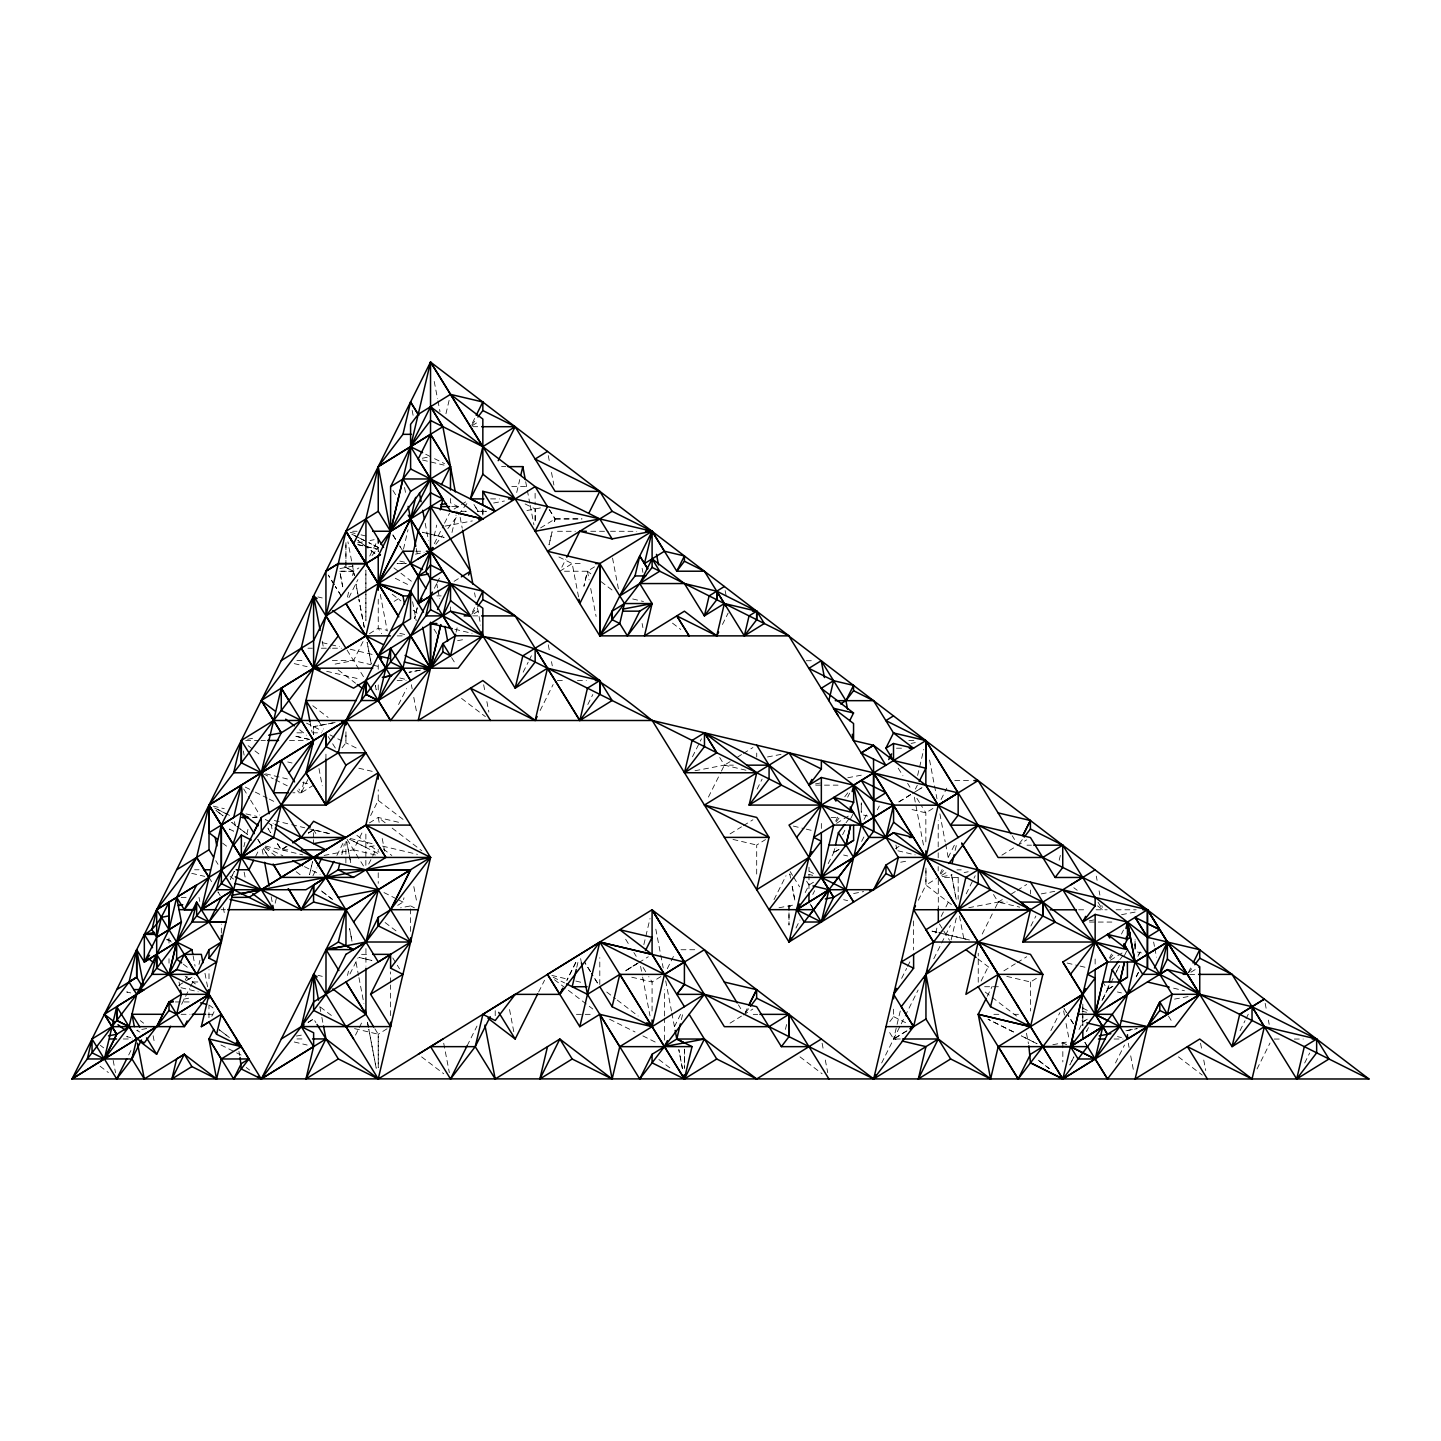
<?xml version="1.0" encoding="UTF-8"?>
<svg xmlns="http://www.w3.org/2000/svg" width="1441" height="1441" viewBox="0 0 1441 1441"><rect width="100%" height="100%" fill="white"/><g stroke="black" fill="none" stroke-linecap="round" stroke-linejoin="round"><path stroke-width="0.75" stroke-dasharray="5 3.75" d="M169.011 963.164L169.011 958.697M169.011 943.08L169.011 936.38M208.999 978.691L208.999 969.757M208.963 1017.688L208.963 1004.935M221.338 933.084L221.338 924.149M313.526 843.669L313.526 839.725M313.526 837.743L313.58 829.872L307.87 833.384L313.58 829.8L308.302 833.078L313.526 829.854L330.764 833.943L307.041 828.269M325.936 759.173L325.954 752.598M345.876 862.961L345.912 841.688M345.93 567.43L345.93 541.924L345.912 567.43L353.549 571.248L354.378 575.553L347.929 541.816M365.852 865.32L365.87 831.799M365.888 589.891L365.888 620.549L365.906 594.268M365.888 587.694L365.888 570.186L365.906 592.089M387.053 1028.784L378.226 1034.224L378.262 1067.727L378.226 1034.224L374.894 1028.784M370.625 815.588L378.226 800.403L378.226 789.776M378.226 689.915L378.226 683.538M378.226 669.254L378.226 664.787M378.244 599.204L378.244 628.24L381.613 633.698M378.262 547.4L378.244 551.669L378.226 547.436L368.752 542.645L378.281 547.454L370.823 557.127M390.565 1015.635L390.565 984.996M390.565 982.798L390.583 971.864M410.595 931.408L410.613 905.903L400.616 907.794M450.529 611.182L450.529 606.931M450.475 498.532L450.475 502.783L458.094 506.602L456.581 513.068M482.861 514.977L482.861 509.069M599.798 984.491L599.798 957.689M652.071 1011.024L652.089 982.005L648.72 976.566M664.409 1040.096L664.427 1018.193M664.427 1015.995L664.445 989.715M756.687 874.057L756.705 845.038L765.513 839.581M756.723 757.029L756.741 753.085M788.984 905.849L788.984 924.978L788.984 905.849L792.802 907.758M808.959 888.647L809.013 867.248M821.334 828.467L821.352 822.109M861.304 802.781L861.286 812.364L861.232 803.844M925.842 841.868L925.842 812.85L923.609 809.212M938.181 870.922L938.199 866.545M938.199 857.791L938.199 849.037M938.199 846.84L938.217 820.559M958.175 877.947L958.193 899.13M978.241 982.258L978.259 953.24M1030.495 893.978L1030.495 890.034M1082.821 1004.179L1082.803 1025.596L1082.803 1005.494M1135.112 948.61L1135.112 939.676M549.219 509.412L555.091 518.922L554.101 523.245L555.127 518.94L549.687 510.114M199.002 964.371L199.939 960.372M243.889 846.678L244.916 842.337M246.933 833.745L247.96 829.404M275.159 903.219L276.708 896.77M347.443 597.096L348.956 590.63M352.541 575.553L353.549 571.248L358.845 567.97M303.817 781.887L301.241 792.784L292.757 792.784M403.498 549.093L408.037 529.676M341.805 854.693L344.345 843.922M445.953 413.729L449.52 398.635M434.137 535.998L436.713 525.118M347.497 975.485L348.506 971.162M451.988 532.468L456.058 515.23M456.095 632.131L457.121 627.826M397.68 905.344L402.976 902.084L404.002 897.779M516.707 492.498L519.751 479.565M576.76 967.343L578.291 960.877M643.857 944.612L650.035 918.475M681.377 1019.634L682.908 1013.167M785.435 1029.414L786.948 1022.966M834.627 848.713L833.673 852.694L831.313 848.893M917.611 775.456L923.789 749.32M900.247 1010.988L893.636 1038.997L897.941 1040.024M955.113 850.478L956.68 844.012M935.713 932.993L937.262 926.455M951.132 939.91L956.734 916.224M1059.189 860.241L1060.72 853.774M1108.435 985.626L1107.499 989.625L1102.779 981.987M1088.477 1027.613L1086.586 1031.396L1088.513 1027.613M1102.707 999.099L1109.444 985.608M1116.433 971.63L1119.423 965.632M1124.412 955.635L1127.402 949.637M1137.922 956.302L1140.75 950.592L1138.894 954.41M348.92 597.565L357.908 579.588M369.743 556.01L376.371 542.735M128.699 1054.956L131.689 1048.958M185.223 980.06L187.132 976.241M181.62 1004.305L184.628 998.307M185.619 996.307L189.618 988.328M190.626 986.328L194.607 978.331M255.579 856.476L258.425 850.784M363.042 641.587L353.549 660.572L332.511 664.589M472.396 422.897L475.242 417.188M307.888 779.491L301.241 792.784L297.26 790.785M434.335 543.635L443.54 525.263M444.512 523.245L449.538 513.284M211.827 1016.211L214.691 1010.483M434.353 588.324L436.245 584.524M437.199 582.632L440.045 576.922M312.949 875.768L316.948 867.788M398.581 704.523L406.578 688.546M336.888 855.432L342.904 843.435M324.081 855.432L353.531 849.794L363.024 830.809M472.396 612.101L475.242 606.391M368.716 864.078L376.299 848.893M349.965 973.954L357.944 957.977M561.828 567.232L565.827 559.234M523.155 672.19L528.163 662.212M529.153 660.212L532.161 654.214M355.477 1035.142L358.341 1029.45M359.277 1027.541L363.078 1019.958M540.141 710.521L553.128 684.547M587.802 704.523L592.809 694.526M467.19 1045.68L476.989 1026.082M538.664 992.002L544.536 980.258M722.445 624.475L728.137 613.073M692.473 756.759L701.461 738.801M708.432 797.071L720.428 773.115M721.419 771.115L724.409 765.135L730.119 761.641M667.291 968.694L674.892 953.51M757.101 789.11L762.091 779.131M674.424 1026.658L681.395 1012.717M774.015 899.67L786.011 875.714M835.672 821.1L837.671 817.101M847.668 797.143L849.668 793.144M805.195 892.591L808.995 885.008L814.273 881.748M795.99 928.022L799.971 920.006M812.778 894.465L814.687 890.682M828.179 863.663L836.014 848.01M842.607 834.699L845.813 828.431M850.604 818.722L853.666 812.76M864.114 819.389L866.996 813.715M861.646 841.436L864.654 835.456M877.371 809.86L879.28 806.059M915.395 789.092L917.305 785.291M941.063 799.539L946.755 788.155M918.331 900.247L925.933 885.062L925.951 868.112M940.18 873.498L942.18 869.517M948.178 857.521L955.167 843.543M901.634 978.367L906.623 968.388M907.632 966.389L910.622 960.39M941.153 916.44L944.954 908.839M945.908 906.947L948.754 901.255M881.658 1062.972L918.115 990.039M966.209 893.834L975.215 875.75M933.786 958.715L950.448 925.41M982.222 934.038L994.2 910.064M995.191 908.064L998.181 902.084L1019.724 907.164M981.087 981.033L988.688 965.848M987.211 996.343L992.219 986.365M1030.873 926.041L1035.863 916.062M1050.849 1030.639L1059.837 1012.681M1109.498 958.013L1111.497 954.014M1121.476 934.038L1123.476 930.057M1079.039 1029.54L1082.821 1021.939L1088.117 1018.661L1082.821 1021.957L1080.462 1018.121M1102.005 1000.612L1109.858 984.942M1110.831 982.978L1113.767 977.106M1114.74 975.143L1119.639 965.362M1115.496 1062.99L1124.502 1045.013M1188.357 972.477L1192.157 964.876M1240.053 1030.657L1245.042 1020.678M1246.051 1018.679L1249.041 1012.699M1257.038 1068.988L1270.007 1043.032M1304.681 1062.99L1309.671 1053.011M471.729 425.077L475.44 420.232M435.866 544.23L442.513 535.512M447.845 528.541L457.175 516.328M458.508 514.581L462.507 509.357M463.84 507.61L467.821 502.387M342.075 747.825L345.93 742.89L345.948 731.722L345.894 742.817L357.89 748.816M471.729 614.28L475.44 609.435M844.768 796.801L848.587 791.811M836.338 821.604L839.004 818.128M846.029 822.757L851.109 816.092M745.537 1012.753L749.23 1007.907M940.883 873.966L943.531 870.472M1019.309 843.579L1023.002 838.734M889.799 1021.651L893.618 1016.662L893.618 1005.494M1110.164 958.517L1112.83 955.041M1119.837 959.67L1124.935 953.005M1188.645 972.765L1192.337 967.92M917.034 790.713L922.312 787.434M906.335 1031.144L893.636 1038.997L888.178 1030.171M472.27 425.599L479.313 421.24M454.149 509.015L459.589 505.647M461.408 504.512L466.866 501.144M394.132 601.383L399.427 598.105M369.418 633.698L378.244 628.24L386.854 630.275M454.095 581.335L459.535 577.967M540.591 527.91L555.109 518.94L581.894 518.904M474.035 613.704L479.313 610.444M559.847 571.23L572.185 563.593L582.794 563.593M594.503 566.853L587.442 571.23L564.079 571.23M313.58 785.147L301.241 792.784L298.899 788.984M286.975 846.317L281.283 849.83L276.492 842.21L281.283 849.83L290.199 849.83M286.903 846.299L281.193 849.83L286.651 846.461M369.4 822.919L378.208 817.461L401.913 823.063M178.558 985.5L192.986 976.584M187.798 979.79L193.094 976.53M307.942 1022.498L313.634 1018.967L315.885 1022.606M308.338 1022.245L313.634 1018.967M737.72 756.939L741.521 754.598M743.43 753.427L752.923 747.555M730.101 833.871L741.503 826.828M743.394 825.657L752.904 819.785M836.555 823.333L850.046 814.994M625.484 970.838L636.886 963.795M638.795 962.624L648.288 956.752M910.64 794.639L897.347 802.853L911.703 793.991M912.549 793.469L922.042 787.597M660.915 976.548L652.089 982.005L628.402 976.404M932.903 808.473L925.842 812.85L908.605 808.761M895.401 848.641L899.022 846.407M951.438 904.57L925.933 885.062L936.524 878.56M941.712 875.317L947.007 872.057M730.047 1023.146L741.467 1016.103M743.358 1014.932L752.868 1009.06M1001.909 855.143L1015.221 846.93M1017.112 845.741L1026.622 839.869M993.497 894.501L998.181 902.102L1003.891 898.59M1011.492 893.888L1015.293 891.529M1017.202 890.358L1026.694 884.486M906.947 1030.765L893.636 1038.997L900.337 1038.997M1003.891 970.838L1015.293 963.777M1017.202 962.606L1026.694 956.734M1006.809 976.386L1030.513 981.987L1039.321 976.53M1110.363 960.246L1123.836 951.907M1112.74 986.328L1107.445 989.607L1112.902 986.238M1190.932 972.207L1199.741 966.749M1127.474 1030.441L1137.471 1028.514M422.321 458.238L430.535 456.653L424.555 453.663M493.615 503.017L504.422 501.018M357.656 542.843L363.889 541.654M370.049 540.501L374.156 539.709M444.981 526.145L472.324 520.922M526.938 510.528L541.33 507.754M339.932 568.565L355.909 565.52M415.458 554.137L424.086 552.497M457.608 640.687L463.912 639.48M420.538 670.083L408.992 672.299L419.763 670.263M247.618 739.251L256.03 737.648M694.994 770.737L724.409 765.135L733.343 765.153M767.495 756.957L782.571 754.093M374.102 845.867L365.852 847.452L349.893 839.455M911.108 743.394L915.305 742.583M815.48 783.904L821.928 782.679M847.794 777.762L862.871 774.88M183.764 999.153L190.032 997.929M900.679 862.222L906.983 861.016M146.676 1028.514L136.697 1030.441L140.498 1032.332M779.005 907.758L794.982 904.714M853.63 893.51L863.627 891.601M942.216 876.686L952.177 874.831M964.191 872.525L968.19 871.769M296.414 1036.061L302.862 1034.836M968.766 907.704L998.181 902.084M1041.267 893.888L1056.361 891.024M1089.27 920.835L1095.736 919.592M1121.584 914.657L1136.661 911.793M1174.523 999.117L1189.239 996.361M1052.849 1044.725L1068.826 1041.663M1125.907 1030.783L1136.679 1028.73M472.738 426.698L481.672 426.698M501.576 466.632L505.827 466.632M511.789 486.608L528.775 486.608M490.588 498.892L499.523 498.928M451.735 506.602L458.094 506.602M461.66 511.285L466.127 511.285L461.696 511.285M486.229 511.285L477.295 511.285L486.265 511.303M555.109 518.922L581.93 518.94M352.631 531.261L357.098 531.243M557.469 531.279L575.337 531.279M590.738 531.261L608.264 531.297M610.462 531.261L636.742 531.315M415.692 551.237L424.176 551.219M353.549 571.248L338.689 571.248L353.549 571.248L342.111 565.52M436.911 595.89L441.144 595.89M472.738 615.883L481.672 615.883M397.158 635.877L403.858 635.877M307.942 648.216L312.409 648.216M321.343 648.216L330.277 648.216M332.511 648.216L341.445 648.216M296.9 660.572L303.601 660.572M332.313 660.572L353.531 660.572L370.787 664.643M806.294 660.735L814.813 660.735M397.158 680.53L406.074 680.548M557.343 680.566L564.043 680.566M577.445 680.548L586.379 680.566M296.9 732.821L303.583 732.821M312.517 732.821L321.451 732.821M245.691 740.458L258.84 740.458M261.037 740.458L265.396 740.476M289.497 740.476L307.005 740.476M908.839 740.584L915.215 740.584M896.5 748.203L902.859 748.203M954.753 780.59L971.738 780.572M815.714 785.147L838.032 785.147M252.733 817.497L256.984 817.497M831.115 817.461L837.509 817.461M252.805 817.461L257.056 817.461M1027.001 845.183L1031.468 845.183M194.571 869.77L199.038 869.77M956.95 869.878L961.201 869.86M944.575 877.443L959.436 877.443M181.134 897.365L187.834 897.365M998.181 902.102L1007.115 902.102M221.085 909.685L225.462 909.685M1078.625 909.793L1085.181 909.793M1096.133 909.793L1107.174 909.793M1116.109 909.793L1136.192 909.793M1089.504 922.06L1111.84 922.06M680.981 949.745L697.966 949.727M361.583 954.338L368.284 954.356M1189.636 974.386L1198.57 974.386M192.806 981.969L199.2 981.969M984.599 986.725L1001.585 986.743M175.388 1001.945L190.248 1001.945M181.098 1014.302L190.032 1014.302M207.9 1014.302L214.601 1014.302M576.436 1014.338L593.422 1014.338M753.229 1014.356L757.696 1014.356M993.858 1014.32L1000.54 1014.32M1013.942 1014.32L1018.409 1014.32M123.296 1038.979L132.212 1038.979M296.954 1038.943L303.655 1038.943M1114.073 1039.015L1123.007 1039.015M1274.222 1039.051L1280.923 1039.051M1294.324 1039.051L1303.258 1039.033M422.501 460.021L444.044 465.119M350.271 532.323L358.899 534.341M361.043 534.863L367.509 536.376M632.707 598.952L643.479 601.509M357.908 544.626L377.29 549.201L357.854 544.644M399.769 561.089L406.272 562.566M317.903 596.934L322.226 597.961M454.834 629.267L472.072 633.32M399.787 633.32L406.254 634.851M322.208 642.632L328.674 644.145M330.836 644.667L339.446 646.685M350.217 649.243L373.921 654.844M372.931 665.148L379.397 666.679M399.787 678.009L406.236 679.522M294.198 663.617L307.131 666.661M326.675 671.29L359.349 678.999M745.952 770.215L724.409 765.135L719.725 757.552M863.591 815.084L867.59 816.038M793.343 826.089L804.096 828.629M806.258 829.151L812.724 830.664M897.887 850.784L915.143 854.855M843.615 855.035L847.614 855.972M358.827 768.215L373.903 771.764M1137.399 951.997L1141.398 952.933M843.633 899.688L847.632 900.625M939.01 932.813L969.487 940L939.01 932.795M1067.133 963.038L1077.922 965.578M1080.066 966.082L1086.532 967.595M1173.604 988.184L1184.484 990.76M1117.441 991.966L1121.44 992.903M213.286 806.167L224.256 808.689M245.979 813.895L256.93 816.435M274.348 820.541L289.551 824.198M291.784 824.666L304.808 827.8M350.199 838.482L373.903 844.066M382.567 846.119L417.422 854.351M1082.227 1011.258L1086.532 1012.284M353.531 849.794L377.2 855.414M1117.477 1036.619L1121.476 1037.556M265.648 846.101L302.682 854.855M191.725 873.336L204.712 876.38M551.849 975.413L567.106 979.015M575.824 981.069L582.362 982.618M317.975 975.323L322.28 976.368M180.972 987.715L198.192 991.768M354.54 1028.622L378.262 1034.224M130.699 992.921L126.718 991.966L130.699 992.903M294.252 1041.987L307.167 1045.049M733.001 839.419L756.705 845.038M808.401 874.309L812.706 875.335M287.75 761.983L292.055 763.01M265.648 773.817L287.443 778.969M302.7 782.571L309.221 784.12M434.534 458.652L444.53 463.642M525.118 503.954L535.151 508.943L535.169 522.344L535.151 508.943M558.892 556.965L572.185 563.593L578.616 597.24M359.89 538.286L366.879 541.744L359.962 538.268M395.266 578.273L408.992 585.136M1082.821 1008.124L1089.882 1011.654M1062.828 1042.816L1066.646 1044.725M1036.962 1043.698L1021.309 1035.863L1036.944 1043.716M306.519 723.112L322.388 731.037M893.618 1016.662L905.596 1022.66M349.713 839.364L378.226 853.612L378.226 849.343M265.27 819.461L273.214 823.495M214.619 807.987L229.912 815.588L214.691 807.933M553.182 977.232L564.584 982.924M609.579 1019.237L635.049 1031.972M642.884 1035.899L658.537 1043.716M220.941 1044.977L242.899 1055.965M808.995 871.193L816.056 874.723M329.971 734.892L341.949 740.89M263.289 773.781L273.286 778.788M275.285 779.779L287.263 785.777M245.312 787.11L253.31 791.109M255.309 792.118L267.287 798.116M269.287 799.107L275.267 802.115M383.99 892.573L397.284 899.22M399.175 900.175L402.976 902.084M410.613 905.903L414.414 907.812M265.252 847.02L282.868 855.846M304.411 866.617L320.064 874.471M1073.797 887.71L1077.202 890.304M1097.61 905.885L1102.707 909.793L1101.897 905.578M368.031 548.174L357.818 540.375L368.049 548.138M393.951 567.916L399.175 571.915M400.922 573.23L411.369 581.227M392.204 594.232L400.922 600.879M413.117 610.191L418.34 614.19M235.171 825.099L231.695 822.433L235.189 825.099M672.497 623.142L680.818 629.501M590.828 573.824L587.442 571.23L583.893 586.307L587.442 571.212L589.099 579.84M601.041 581.624L612.947 590.72M1178.45 1056.883L1202.262 1075.076M977.809 958.787L991.408 969.181M985.212 992.056L1016.553 1016.031M461.552 698.417L485.365 716.609M338.131 669.903L355.567 683.214M800.025 1056.883L822.127 1073.779M312.769 705.73L328.08 717.42M299.638 729.812L306.609 735.144M378.226 800.403L403.732 819.893M385.179 822.793L378.226 817.461L379.415 823.784M392.168 828.125L421.799 850.766M606.769 992.056L615.487 998.721M617.216 1000.054L638.147 1016.031M248.122 745.663L253.22 749.554M254.931 750.869L261.74 756.057M383.324 848.983L391.826 855.486M554.461 979.718L592.809 1009.006M658.879 1059.495L672.479 1069.888M356.918 835.33L379.037 852.225M268.26 822.793L273.484 826.792M385.089 922.528L398.689 932.921M264.82 847.722L275.267 855.72M296.18 871.697L301.403 875.696M222.598 843.129L229.389 848.335M230.074 876.416L233.568 879.064M421.619 1056.883L443.738 1073.761M320.442 1007.115L332.349 1016.211M168.039 939.478L171.371 942.018M183.313 964.173L188.321 967.992M185.187 976.133L195.382 983.933M209.647 1005.404L212.98 1007.943M246.267 1067.493L249.581 1070.033M140.299 1020.642L143.632 1023.2M100.348 1045.337L103.68 1047.877M100.059 1066.196L108.381 1072.554M1168.507 1016.103L1172.866 1023.146M1098.006 902.192L1102.707 909.793M1012.194 835.69L1014.536 839.491M898.211 768.179L902.931 775.78M907.632 783.382L909.973 787.182M810.076 903.867L812.328 907.506M478.358 511.609L473.855 504.35L478.34 511.609M738.422 1004.863L740.764 1008.664M392.889 534.917L398.815 544.554L392.925 535.115M399.625 545.797L402.345 550.264L399.968 546.517M451.609 657.618L455.968 664.679M625.646 939.226L629.159 944.936M633.86 952.537L636.22 956.338M313.58 829.872L315.831 833.492M268.26 828.917L270.62 832.718L267.864 828.107M257.957 839.617L260.209 843.255M215.754 860.691L218.005 864.312M208.963 877.407L212.331 882.847M916.872 798.314L922.492 807.392M939.406 923.915L942.774 929.355M943.891 931.174L949.511 940.253M806.636 881.19L808.995 885.008M790.19 871.625L792.532 875.426M793.703 877.317L799.575 886.845M392.961 490.462L398.815 499.973M434.047 629.213L438.748 636.814M643.118 967.487L647.603 974.746M347.065 650.089L364.375 678.117M318.893 721.437L323.577 729.038M328.188 736.531L331.844 742.403M332.673 743.79L335.357 748.095M347.083 839.364L363.6 866.149M392.817 957.977L396.185 963.435M397.302 965.254L399.553 968.874M243.655 788.911L249.545 798.44M250.572 800.115L259.776 815.012M257.795 839.346L260.137 843.147M263.667 848.857L268.368 856.476L263.523 848.713M1265.162 1003.314L1266.369 1009.619M1268.386 1020.12L1269.179 1024.335M1200.551 1043.23L1201.758 1049.534M1203.757 1060.054L1205.757 1070.555M1153.629 942.054L1154.457 946.377M1154.853 948.52L1156.511 957.148M1096.277 876.146L1097.087 880.361M1099.087 890.862L1099.897 895.077M1128.285 1043.23L1129.078 1047.427M1130.699 1055.839L1133.509 1070.555M1063.638 1010.88L1064.431 1015.076M1066.052 1023.488L1069.258 1040.312M929.571 760.001L934.092 783.688M934.525 785.849L936.974 798.782M939.892 813.859L945.188 841.85M945.656 844.012L948.07 856.927M895.96 845.056L896.752 849.181M792.208 886.539L795.018 901.255L792.226 886.539M822.109 1043.23L823.315 1049.552M825.315 1060.054L827.728 1072.662M725.147 590.612L726.336 596.79M642.11 568.294L642.902 572.419M642.11 623.521L642.902 627.628M612.533 558.063L618.549 589.621M590.72 588.468L596.106 616.46M655.817 929.157L660.32 952.843M660.753 955.005L663.202 967.938M548.282 455.626L549.489 461.931M551.489 472.45L553.902 485.059M525.695 481.726L529.802 503.269M530.216 505.413L533.927 524.812M548.282 644.829L549.489 651.134M551.489 661.653L552.299 665.85M580.615 958.607L581.425 962.822M434.227 381.451L437.524 398.671M437.938 400.832L439.991 411.604M483.654 684.763L484.86 691.068M486.86 701.587L488.877 712.088M412.162 410.415L413.369 416.719M425.185 523.245L428.481 540.483M436.713 583.569L437.542 587.874M437.938 590.035L439.595 598.645M509.556 1009.583L513.969 1032.711M416.197 548.355L417.404 554.659M412.576 601.708L416.179 620.639M411.369 684.745L412.18 688.96M413.783 697.372L416.593 712.088M380.298 594.358L387.287 630.978M443.72 1043.23L449.34 1072.662M382.225 838.5L384.639 851.109M322.226 641.173L323.468 647.639M356.071 962.552L358.539 975.485M358.953 977.628L363.889 1003.476M319.812 1006.629L321.451 1015.257M321.865 1017.4L323.108 1023.867M243.331 750.977L244.123 755.174M262.136 849.361L263.379 855.828M271.196 896.77L272.421 903.237M234.487 821.694L235.225 825.891M223.301 907.65L224.868 915.882M238.918 1051.336L239.692 1055.442M199.002 897.365L199.795 901.472M204.982 973.305L207.792 988.022M193.112 955.833L195.075 966.118M179.026 981.987L179.819 986.094M153.124 1035.719L154.691 1043.95M113.173 1060.396L115.532 1072.752M1026.478 1033.251L1028.478 1043.752M959.49 916.044L964.299 941.279M914.333 797.179L923.789 846.732M665.706 980.853L671.47 1011.024M671.866 1013.167L674.334 1026.1M640.579 966.335L642.218 974.963M642.632 977.106L650.017 1015.887M460.147 517.391L462.201 528.163M474.539 592.791L475.368 597.096M477.421 607.868L480.7 625.106M404.543 487.454L405.75 493.759M413.819 886.593L417.025 903.399M309.977 721.545L311.976 732.064M318.965 768.521L322.226 785.759M271.16 824.504L271.989 828.827M244.141 872.129L245.348 878.452M938.289 879.731L938.307 908.731M925.933 868.076L925.933 885.062M913.594 920.907L913.612 949.943M482.843 509.015L482.843 514.923M1095.142 959.022L1095.142 967.505M1062.828 1042.816L1062.828 1061.945M1030.513 981.987L1030.513 1011.024M535.115 493.308L535.115 504.476M495.218 1010.663L495.218 1016.589M378.226 872.76L378.226 883.369M365.942 948.574L365.942 966.082M684.403 1049.228L684.403 1068.303L684.439 1049.21M417.188 607.85L414.648 618.621L417.188 607.868M552.065 531.855L549.021 544.788L552.083 531.855M312.571 861.736L309.509 874.669L312.571 861.718M1073.815 1056.992L1069.834 1064.971L1073.833 1056.973M1138.444 972.351L1135.454 978.349L1138.462 972.351M234.307 871.409L230.308 879.388L234.343 871.391M575.824 962.408L566.835 980.384L575.824 962.408M747.14 1008.664L745.249 1012.465L747.14 1008.664M637.949 963.146L625.232 971L637.949 963.146M838.968 849.433L833.637 852.676L838.932 849.415M335.123 722.517L313.58 726.624L313.58 734.514L313.58 726.642L335.123 722.517M406.11 563.593L397.158 563.593L406.11 563.593M444.026 537.367L422.501 532.269L444.026 537.367M309.257 739.413L294.18 735.865L309.257 739.449M936.848 932.291L930.31 930.742L936.83 932.273M371.832 960.463L358.899 957.4L371.814 960.463M170.668 940.613L166.67 939.676L170.668 940.613M130.699 1037.556L126.7 1036.619L130.681 1037.556M359.277 537.943L351.604 534.125L359.241 537.889M1013.473 1031.954L988.022 1019.219L1013.455 1031.954M233.37 831.079L229.371 829.079L233.352 831.115M374.822 553.362L369.725 549.471L374.858 553.326M222.977 815.768L215.988 810.454L222.995 815.786M247.384 834.411L236.918 826.432L247.384 834.411M1049.192 1068.556L1037.286 1059.459L1049.246 1068.556M332.331 899.31L320.424 890.196L332.313 899.328M229.371 1037.52L219.158 1029.721L229.371 1037.52M1087.541 1046.634L1083.938 1040.816L1087.523 1046.634M813.697 909.685L810.148 903.957L813.697 909.685M1066.358 1012.375L1063.998 1008.574L1066.358 1012.375M1073.401 1023.794L1067.529 1014.284L1073.401 1023.776M590.396 971.522L584.506 962.012L590.396 971.522M597.439 982.924L591.567 973.414L597.439 982.924M334.168 584.542L328.296 575.049L334.168 584.56M341.211 595.944L335.339 586.451L341.211 595.962M220.203 895.545L217.951 891.925L220.239 895.527M956.212 899.292L951.384 874.075L956.158 899.31M790.605 878.127L789.794 873.93L790.623 878.127M682.422 1068.465L678.819 1049.552L682.386 1068.483M358.503 597.114L356.017 584.181L358.467 597.114M364.249 627.267L358.899 599.258L364.231 627.267M371.238 663.905L367.131 642.344L371.238 663.905M376.173 689.753L375.344 685.448L376.173 689.753M342.724 586.739L339.896 572.023L342.706 586.739M350.721 862.691L346.705 841.652L350.721 862.673M351.982 941.207L349.587 928.598L352.018 941.207M368.392 1027.181L367.167 1020.714L368.392 1027.181M376.191 1068.123L368.806 1029.342L376.191 1068.105M1135.04 949.259L1135.04 940.757L1135.094 949.277"/><path stroke-width="1.5" d="M430.535 595.043L430.535 609.723L176.685 942.036L144.334 962.012L136.697 949.673L136.679 977.25L142.137 986.076M251.328 840.049L241.349 835.06L241.349 857.377L233.694 889.745L208.999 922.042L144.334 962.012L144.334 934.416C157.069 928.166 162.995 914.08 169.029 902.084L169.029 929.679L136.715 994.326L72.05 1078.949L261.235 1078.949L184.304 954.374L191.923 949.655L192.716 953.78M208.963 998.577L208.999 989.859M213.52 857.053L209.017 849.794L209.017 805.123L338.293 635.877L325.936 615.901L325.936 571.23L338.293 563.611L365.924 563.611L380.442 554.641L365.906 563.593L325.972 615.919L313.598 640.597L313.598 668.192L281.265 688.168L261.289 772.79L269.107 813.751M221.338 935.317L221.338 942.018L208.999 958.193L216.636 962.012L196.66 974.35L151.971 974.35L156.691 954.374L181.386 994.326L176.667 1014.302L184.268 1026.64L208.981 994.326L208.188 990.129M925.806 740.656L1368.95 1078.985L261.325 1078.859L325.972 994.272L326.008 949.655L365.942 942L410.613 942.036L378.299 889.727L325.936 877.389L305.96 889.727L233.658 889.745L201.38 909.703L221.338 825.099L241.349 785.183C247.113 831.025 220.563 870.526 201.38 909.721L216.708 909.685M432.426 547.436L345.912 720.5L378.208 772.79L325.918 805.105L281.283 805.123L261.289 817.461L261.289 831.259L313.562 857.413L365.852 869.788L410.523 869.77L345.912 909.703L227.66 909.685M337.698 751.896L345.93 765.207L325.918 805.105L305.978 772.826L325.954 732.893L325.954 746.708L338.293 752.868L365.87 752.814L325.918 805.105L305.978 772.826L313.598 740.512L281.265 688.168L281.265 710.503L301.241 720.5L313.58 740.44L312.589 744.871M235.117 883.549L261.253 889.727L365.87 825.099L378.226 772.79L430.517 857.413L346.002 909.685L313.67 974.332L313.634 1010.429L345.948 1026.604L390.583 1026.604M288.308 888.773L301.259 909.703L313.562 902.066L313.598 885.026L325.936 877.407L301.223 909.685L261.307 889.727L241.331 893.546L221.356 883.567L221.32 825.117L208.981 805.123L482.843 635.877L482.843 608.264L450.529 583.569L418.196 531.261L430.535 506.566L482.807 518.922L478.628 519.733M317.092 598.591L313.598 595.926L313.598 640.597L281.265 660.572M325.936 805.141L325.954 759.173M345.894 720.482L345.894 724.949L345.948 720.572L341.589 721.275L345.894 720.446L338.275 752.814L305.978 772.844M418.232 909.721L390.637 909.703L378.281 917.323L365.942 942.018L353.603 949.637L345.966 945.8L346.002 909.667L378.281 961.994L390.619 954.356L390.583 968.154L402.922 974.332L370.607 994.272L390.565 1026.586L390.565 1022.209M378.299 925.861L378.299 917.341L378.281 925.861L410.595 942.018L410.595 937.785M378.226 779.167L378.226 772.79M378.244 590.27L378.226 556.01L390.601 531.243L372.733 531.261M440.316 509.862L442.891 498.964L430.535 492.768L410.577 518.904L390.565 531.333L378.244 511.285L378.262 466.65L402.958 434.335L410.577 402.021L418.809 415.314L410.559 402.003M390.583 648.216L390.583 662.031L402.922 668.192L410.559 680.53L390.583 648.216L378.244 700.524L390.583 720.5L442.891 652.034L442.891 643.515L455.248 635.877C529.531 632.779 596.88 674.748 652.089 720.5L273.628 720.482L241.313 740.458L233.676 772.772L261.289 772.79L301.241 720.464L345.93 531.297L390.601 603.545M482.807 491.309L495.146 511.285L482.807 505.107L482.807 491.309L652.089 531.279L676.784 571.212L684.421 561.233L684.421 555.956L664.445 551.237L652.107 531.261L612.119 511.285L599.78 491.363L555.109 491.363L515.139 426.734L430.535 362.069L430.535 434.299L418.196 458.995L442.891 498.946L390.637 531.279L390.601 486.662L430.553 406.686L482.843 446.638L515.158 426.698L789.02 635.877L599.798 635.859L430.535 362.069L72.05 1078.949L208.963 994.326L248.915 1058.955L233.64 1078.931L208.963 1038.997L213.7 1029.486M353.603 543.617L365.942 518.94L378.262 466.65L430.553 434.335L430.535 595.908L418.196 603.545L418.196 575.95L402.94 551.237L378.244 583.551L402.94 595.926L409.316 595.926M450.475 490.03L450.475 466.65L441.486 484.626M482.843 505.07L470.486 498.892L482.843 474.233L482.843 419.061L450.529 394.384L482.843 402.003L482.843 410.541L477.908 416.989M482.861 635.859L515.158 688.168L535.151 662.031L535.151 648.234L579.822 720.5L599.798 694.346L599.798 680.548L515.139 615.937L579.822 720.5L612.137 700.524L599.798 680.548L547.472 668.21L430.535 609.723M689.14 1014.32L704.397 1039.033L676.802 1039.033L652.071 1054.29L652.071 1062.828L684.385 1078.985L716.735 1058.991L756.687 1078.967L821.316 1039.033M664.445 551.237L644.469 563.593L652.107 531.261L599.78 563.593L599.78 635.877L652.107 567.394L652.107 531.261L645.496 531.261M1199.741 949.691L1167.426 942.054L1135.112 962.012L1107.499 961.994L1087.523 974.35L1095.142 978.169L1018.193 1078.949L998.217 1046.634L990.597 1078.949L938.307 1038.997L873.66 1078.949L652.034 909.793L547.49 974.386L579.804 1026.694L599.798 1014.338L652.071 1026.694L652.071 1019.958M828.935 1078.985L808.959 1046.652L781.364 1046.652L756.669 1006.701L704.379 994.344L676.766 994.362L684.403 984.365L684.403 962.048L652.089 909.757L652.089 954.428L664.445 974.404L652.071 1026.658L612.137 1006.701L599.798 986.725M718.645 632.059L716.753 635.859L684.421 611.182L644.469 635.859L652.089 603.545L639.75 583.569L652.107 558.874L684.421 583.569L704.397 615.883L716.753 599.726L716.753 591.206L684.439 583.551L652.107 567.394M716.753 599.726L716.753 591.206L756.687 611.182L764.324 623.521L744.349 635.859L716.753 591.206M750.473 1006.286L756.633 998.199L756.633 989.679L749.05 1004.863L756.633 989.679L724.301 982.06M756.687 619.702L756.687 611.182L749.068 615.883L744.349 635.859L756.687 619.702L756.687 611.182L724.373 603.545L684.439 583.551L639.75 583.569M781.364 1046.652L788.984 1036.673L788.984 1014.338L756.633 998.199M804.294 877.371L838.392 877.389L853.63 902.048L846.011 889.709L821.316 922.006L804.258 922.024L796.639 909.685L808.959 902.048L808.977 893.114M821.334 832.718L821.316 877.371L833.655 897.347L821.316 922.006L796.639 909.685L799.503 903.993M1123.656 946.737L1127.474 939.118L1107.499 934.398L1127.474 949.655L1095.142 942.018L1022.894 942.018L1030.513 909.703L873.642 831.277L873.552 772.772L853.666 785.165L821.352 777.51L821.334 805.105L789.002 942L652.197 720.446L873.642 772.826L873.642 831.277L789.002 942L873.606 889.691L828.953 889.727L812.976 885.945M821.352 777.51L809.013 785.147L821.352 768.99L821.37 760.452L873.642 800.421L893.546 805.105L938.181 805.213L958.175 792.892L925.879 740.62L788.893 636.057L1062.828 1078.949L1030.477 1062.81L1028.874 1045.86M840.625 703.928L845.921 700.65L853.54 690.671L853.54 685.412L833.564 680.692L808.869 668.354L821.226 660.717L845.921 700.668L847.524 709.062M849.848 809.842L853.666 802.223L853.684 785.165L852.153 791.613M893.618 998.793L893.618 994.326L913.612 968.208L913.612 954.41M925.842 850.802L925.842 857.503L1147.45 909.739L1232.055 1046.634L1264.369 1026.676L1316.66 1039.033L1328.998 1058.991L1296.684 1078.967L1252.031 1006.701L1199.759 994.326L1172.145 994.29L1159.789 1001.927L1147.468 1026.622L1135.112 1078.967L1199.741 1039.033L1252.031 1078.967L1264.387 1026.676L1026.46 907.794M919.196 781.49L925.842 768.197L925.842 740.602L885.873 720.608L893.492 715.889M986.22 998.343L978.223 1014.32L990.597 1078.949L950.646 1058.973L925.951 1019.021L925.951 974.368L1095.07 869.842M1024.227 837.113L1030.405 829.025L1030.405 820.505L998.073 812.886M1030.405 829.025L1062.719 845.183L1062.756 867.464L1055.118 877.461L1030.423 837.527L978.133 825.171L958.157 815.192L873.57 772.88L873.534 759.101M1095.142 914.423L1082.803 922.06L1095.142 905.903L1095.142 897.365L1147.45 937.316L1167.354 941.982L1199.741 966.749L1199.741 994.344L1062.846 1078.949L1095.142 942.018L1095.142 914.423L1127.474 922.06L1127.474 939.118M1062.828 962.012L1095.142 1014.32L1119.855 1026.64L1107.481 1034.26L1095.16 1058.955L1062.846 1078.967L1147.45 968.172L1147.45 909.721L1062.828 962.012L1082.803 994.326L1070.465 1046.616L1078.102 1058.991L1095.16 1058.973L1119.855 1026.622L1135.094 961.994L1127.474 922.06L1172.145 994.308L1167.444 1014.266L1159.807 1010.465L1159.789 1001.927L1167.444 1014.266M1194.805 964.677L1199.741 958.229L1199.741 949.691L1193.094 962.984M455.302 491.885L442.873 426.68L430.553 406.686L442.891 426.662L378.244 466.632L390.601 531.261L402.976 478.97L410.613 468.973L410.577 424.338L418.214 414.36L450.529 394.33M828.863 700.65L833.564 680.692L821.226 688.312L853.54 712.989L849.74 720.626M811.841 851.703L808.977 857.395L756.687 889.691L769.044 837.401L704.433 805.069L789.038 752.868L833.691 825.081L821.316 877.371L833.673 883.549L853.648 857.413L845.993 845.056L850.55 825.657L846.029 845.074L796.657 909.685L828.953 889.709L789.02 825.081L873.66 772.826M1101.861 1025.199L1107.499 1034.278L1095.124 1014.302L1119.819 981.969L1124.358 962.57L1119.837 981.987L1102.779 981.987L1095.16 1014.32L1070.483 1046.634L998.181 1046.634L1082.803 994.326L1085.649 988.634M72.05 1078.913L104.364 1058.955L116.739 1006.665L144.316 989.589L133.707 989.589M143.506 985.392L136.697 949.655L129.078 981.987L104.382 1014.302L116.721 1034.278L104.382 1058.955L87.325 1058.973L92.026 1038.997L112.02 1026.658L184.268 1026.64L187.114 1020.948M116.739 1006.665L116.739 1020.48L129.078 1026.658L116.739 1020.48L116.739 1006.665L136.697 1038.979L129.078 1026.64L116.721 1034.26L104.364 1014.284L176.667 969.631L196.642 974.35L208.999 949.655L221.356 942.036L196.642 902.084L176.685 942.036L136.715 994.326L129.078 1026.658L104.382 1058.955L92.044 1052.795L92.026 1038.997L116.703 1078.913L131.978 1058.955L141.488 1039.97M149.54 955.203L144.334 962.012L156.691 937.316L161.392 917.341L156.673 909.703L196.642 857.413L208.981 805.123L348.344 719.005M132.914 1054.956L131.978 1058.955L144.298 1078.931L184.268 1054.254L216.582 1078.931L221.302 1058.973L241.277 1046.634L236.18 1042.726L241.277 1046.616L208.963 1038.997L216.582 1078.931L191.887 1066.592L184.268 1054.254L176.631 1058.955L171.911 1078.931L191.887 1066.592M169.029 915.882L161.41 917.341L176.649 942.036L169.029 974.35L176.667 969.631M241.331 785.111L233.712 817.479L208.981 832.736L217.483 839.238M241.277 1046.616L216.6 1034.278L221.32 1014.302L201.344 1026.64L233.676 889.745L221.338 869.77L221.338 825.099L241.349 812.742L281.247 732.821L301.241 720.464M390.457 635.877L365.888 635.877L345.912 648.216L313.598 595.926L301.241 648.216L261.289 700.506L281.247 732.839L268.638 735.252M261.307 772.79L281.283 760.452L273.646 792.766L288.506 792.784M169.029 902.084L169.047 929.679L176.667 897.365L181.386 922.042L156.691 937.316L151.953 929.697L156.673 909.721L273.628 837.437L281.265 805.105L313.598 740.512L288.921 772.808M415.656 497.397L410.577 518.94L378.317 583.587L402.958 595.926L404.543 604.337M339.77 863.321L338.239 869.77L325.9 877.389L333.916 861.412M418.809 576.904L410.577 563.557L418.196 531.261L430.499 551.255L515.176 615.901L481.672 615.883M684.439 1006.719L652.089 954.41L599.816 942.036L559.847 994.362L515.176 994.362L378.281 1078.967L338.311 1058.919L305.978 1078.877L313.616 1046.562L301.295 1026.604L313.634 974.332L317.146 976.962M381.649 658.447L378.244 655.853L402.94 623.521L410.559 591.206L423.492 612.119M338.923 970.568L326.008 949.619L338.347 942.036L345.984 909.739M390.583 720.5L365.888 680.548L361.169 700.524L378.226 700.524L402.922 668.174L410.577 635.895L432.444 592.125M442.891 652.034L450.529 655.853L455.59 634.292M317.002 1024.425L325.972 1038.943L378.244 1078.895L430.589 857.431L365.87 825.099L261.253 889.727L235.297 876.758M520.777 475.26L522.813 466.632L507.952 466.632M652.089 720.5L547.49 668.192L535.151 720.5L470.505 688.186L490.48 720.5M933.66 941.712L913.594 1026.64L873.66 1078.949L704.379 994.344L619.756 1046.652L612.137 1078.985L559.847 1039.033L495.2 1078.985L475.224 1046.652L430.571 1046.652L450.529 1078.967L475.224 1046.652L482.879 1014.356L599.798 942.054L684.403 962.048L664.445 974.386L619.774 974.368M579.822 720.5L587.442 688.168L599.798 680.548L599.798 694.346M652.107 558.874L659.726 571.212L619.774 595.908L635.031 575.932L639.75 555.956L647.748 568.871M684.367 962.084L652.034 909.793L704.379 994.362L639.732 1078.985L599.798 1014.356L612.137 1078.985L572.185 1059.009L539.871 1078.985L547.49 1046.67M576.256 969.487L572.185 986.725L587.045 986.725M579.822 1026.676L599.798 942.054L704.379 994.362L724.355 1026.676L769.008 1026.676L788.984 1014.338L808.959 1046.652M612.137 1006.701L619.774 974.386L587.442 994.362L566.493 983.879M789.02 635.877L724.373 603.545L716.753 635.859L676.784 615.883L689.14 635.859L676.784 615.883M680.368 1023.939L676.802 1039.033L684.403 1042.852L676.802 1039.033L675.163 1030.405M684.403 1042.798L692.022 1046.616L684.403 1078.913L619.774 974.386M873.642 831.277L756.723 772.772L684.475 772.736L692.112 740.422L704.469 732.803L756.741 772.754L749.104 805.087L821.352 805.069L853.666 812.76L833.709 797.485L853.666 802.223M835.564 844.714L838.392 832.736L844.75 824.414M833.655 869.752L853.666 857.431L868.923 837.455L885.981 837.437L893.582 822.181L893.564 805.105L861.268 825.081L833.691 825.099L813.715 837.419L821.334 841.238L769.026 909.649L813.697 909.685L821.316 922.024L828.971 889.727L821.298 877.371L893.6 832.718L925.915 857.395L898.319 857.413L885.963 865.032L885.963 873.57L893.6 877.371L898.319 857.413L853.684 785.165L861.286 825.099L846.011 889.727L833.673 883.549M1095.646 898.373L1062.756 845.165L1042.762 857.485L998.109 857.503L958.175 792.892L938.217 805.249L873.66 1078.949L875.66 1074.95M952.069 863.393L954.14 854.783M950.646 1058.973L918.331 1078.949L925.951 1046.634L902.246 1041.032M1042.816 1046.652L1030.495 1054.254L1018.193 1078.949L978.223 1014.32L1030.495 1026.694L1042.852 974.35L1030.495 954.374L978.205 942.036L965.902 994.344L998.217 974.404L873.57 772.88L925.842 740.602L958.121 792.91M978.223 1014.32L1030.495 1026.676L990.561 1006.701L998.217 974.404M1159.807 1010.465L1107.517 1078.949L1095.16 1058.991L1102.797 1026.658L1095.16 1014.32L1107.499 962.012L1062.828 889.727L1095.142 905.903M1109.39 981.645L1112.218 969.649L1118.576 961.327M1125.943 928.526L1127.474 922.06M1239.692 1014.32L1232.055 1046.634L1252.031 1020.498L1252.031 1006.701L1264.351 999.099L1239.692 1014.32L1252.031 1006.701L1316.642 1039.033L1316.66 1052.813L1296.684 1078.967L1304.321 1046.652L1316.66 1039.033L1312.193 1039.033M1127.474 994.326L1129.474 990.345L1127.474 994.326L1107.481 1006.665M1146.46 954.933L1167.354 941.982L1167.39 959.058L1159.771 974.332L1095.124 1014.302L1095.142 969.631L1107.499 962.012L1095.142 942.018L1042.852 902.084L1042.852 915.864L1022.894 942.018L1055.208 922.042L1030.513 882.144M208.999 994.326L181.386 994.326L169.029 1001.963L169.029 1010.501L176.667 1014.302L208.981 994.326L156.691 968.19L156.673 909.703L196.642 885.008L184.304 909.703L208.999 877.389L196.642 857.413L176.667 897.347L184.304 909.703L192.842 909.703M169.029 1010.501L144.334 1042.816L136.715 1038.997L131.978 1058.955L104.382 1058.955L116.721 1034.242M116.703 1078.913L126.7 1058.955M390.673 531.279L410.631 491.327L450.511 466.614L430.535 434.299L450.511 466.632M176.667 969.631L184.304 954.374L201.362 954.374L202.965 962.786M153.16 1028.838L156.691 1026.658L169.029 1001.963L173.226 1001.135M208.999 922.042L226.057 922.042L191.941 922.06L196.642 902.084L196.66 915.882L208.999 922.06L221.338 897.365M254.318 831.475L258.227 823.477M410.937 591.296L378.226 583.569L430.553 478.97L410.613 468.973M156.655 1026.64L169.011 1001.945L173.262 1001.945M317.777 856.62L273.628 865.05L241.313 857.431L261.289 817.461M140.011 1041.519L156.655 1054.236L170.632 1026.262M253.67 860.277L248.933 869.752L236.18 869.77M476.196 415.296L482.843 402.003M171.911 1078.931L184.268 1054.254M450.529 628.24L442.891 615.901L450.529 600.627L450.529 583.569L418.196 603.545L430.535 578.85L442.891 571.212L430.535 565.052L425.834 571.212L418.196 575.95L426.05 588.649M378.226 700.524L365.888 694.346L365.888 680.548L365.888 694.346L378.244 700.524L390.565 675.811L402.922 668.174M498.208 460.652L515.176 426.68L482.843 410.541M437.542 609.543L450.529 583.569L442.891 615.901L425.816 615.901L430.535 595.908L455.23 635.877M317.939 865.789L321.937 857.791M325.936 877.407L313.598 885.026L301.259 909.703L288.344 888.791M468.541 575.049L470.432 571.248L430.535 506.566M233.64 1078.931L241.259 1063.674L248.915 1058.955L221.302 1058.973L208.963 1038.997M476.196 604.5L482.843 591.188L430.535 578.85L425.834 571.212L430.553 551.255L433.201 547.706M323.505 1026.028L325.972 1038.943L261.361 1078.877L313.634 974.332L378.244 1078.895M547.508 506.584L535.151 531.279L599.798 518.94L612.119 538.898L652.089 531.279L599.78 635.877L619.774 623.521L624.493 603.545L599.78 563.593L547.508 551.273L612.119 511.321M261.361 1078.877L313.634 1046.562L313.634 1032.765L301.295 1026.604L313.634 1001.909L410.541 942.018L390.583 968.154M345.948 954.338L325.99 994.29L430.589 857.431L241.313 857.431L209.017 805.141L208.981 832.736M566.817 557.235L579.804 531.279L586.379 531.297M588.793 513.32L599.78 491.363L535.115 459.049L547.472 451.429M305.978 1078.877L325.972 1038.925L312.589 1038.943M370.607 994.272L390.583 954.356L372.751 954.356M595.547 563.593L599.78 563.593L579.822 603.545L579.03 599.33M537.151 716.501L535.151 720.5L482.843 680.548L418.196 720.5L440.82 624.601L430.571 668.174L426.932 670.461M627.411 635.859L639.75 611.164L652.089 603.545L624.493 603.545L612.137 611.164L612.137 619.702L619.774 623.521L627.411 635.859L652.089 603.545L622.656 609.165M684.421 555.956L676.784 571.212L704.397 571.212L725.706 605.742M450.529 1078.967L467.19 1045.662M475.242 1046.652L490.228 1016.716M487.959 1018.229L515.176 1039.015L537.691 993.966M559.847 994.362L562.837 988.364L559.847 994.362L547.49 974.386M539.871 1078.985L559.847 1039.033L572.185 1059.009M645.442 950.646L652.089 937.352L619.774 929.733L652.089 954.41M639.732 1078.985L652.071 1054.29M692.022 1046.616L664.445 1046.616L667.417 1040.672M845.921 700.668L853.54 685.412M809.013 785.147L811.859 779.437M756.687 1078.967L704.397 1039.015L684.439 1078.967L599.816 942.036M789.002 942L790.983 937.983M1011.006 833.781L978.097 780.59L938.199 805.213L925.861 785.273L893.51 760.578L885.873 748.221L893.51 732.965L925.824 740.584L925.861 785.273L958.211 837.545M888.737 759.587L891.583 753.877M853.648 857.413L855.648 853.432M1086.802 1022.894L1102.779 1026.658L1175.045 1026.676L1199.741 994.344L1147.45 909.739L978.133 825.171L873.624 889.709L885.963 865.032L893.6 877.371M998.181 974.35L1042.852 974.35L978.205 942.036L933.552 942.054L913.594 909.739L915.485 905.939M896.644 988.364L893.636 994.362L913.594 1026.64L909.973 1028.892L925.951 1019.021M924.005 978.277L925.951 974.368L938.289 1038.997L918.331 1078.949M925.951 974.368L927.914 970.441M1082.803 922.06L1085.649 916.368M1073.347 1040.942L1070.483 1046.634L1095.178 1058.973L1107.517 1078.949M1154.439 968.028L1167.426 942.054L1159.771 974.332L1142.731 974.35L1123.872 943.855L1126.286 947.764M1159.789 1001.981L1147.45 1026.658L1127.492 1038.961L1112.236 1014.32L1078.102 1014.302M380.73 544.176L430.589 478.952L495.146 511.285M418.196 603.545L422.105 598.447M241.349 835.06L233.73 845.038L241.349 857.377L313.562 857.413L325.936 849.812L313.58 843.669L345.84 837.509M477.908 606.193L482.843 599.726L482.843 591.188M353.621 922.042L378.317 889.727L365.87 869.77M515.194 994.38L495.218 1020.534L482.879 1014.356M676.766 994.362L684.403 984.365M796.639 837.419L821.334 805.105L769.08 765.153L704.469 732.839L704.469 746.6L684.475 772.736L716.807 752.778L704.469 732.803L716.807 752.778M808.977 915.864L828.953 889.709L808.959 902.048M873.624 889.709L885.963 873.57M948.862 863.519L978.115 825.189L950.52 825.189L958.157 815.21L958.175 792.892L873.534 772.916M913.612 968.208L901.255 962.048L933.57 942.054L978.223 883.549L978.223 869.752L1042.852 902.102L1020.516 902.102M950.628 942.072L901.255 1006.683L913.594 1026.64L885.999 1026.64M1070.465 974.35L1095.142 942.018M1126.142 937.623L1130.14 932.381M828.971 845.074L846.029 845.074L853.612 840.337L853.594 825.477M1147.396 937.298L1159.717 929.643L1135.112 917.359L1147.45 937.316L1135.112 917.359M1062.81 1006.683L1082.767 994.308M1119.819 981.969L1127.42 977.25L1127.402 962.39M1042.852 1046.616L1087.523 1046.634L1095.178 1058.973L1070.465 1046.634L1102.797 1026.658L1082.821 1039.015L1082.821 1030.477M390.601 486.662L402.94 479.042M378.262 511.303L345.984 531.279L378.244 583.587M325.936 571.23L338.293 563.611L365.906 563.611L365.942 518.94L383.558 547.436M418.214 558.856L430.553 551.237L426.302 551.237M325.972 615.919L535.115 486.626L599.762 518.904M461.354 576.85L470.432 571.248M390.583 631.158L410.559 618.801L410.559 591.206L411.369 595.403M450.529 600.627L470.505 615.901L450.529 611.182L378.244 655.853L389.142 658.429M481.942 631.572L482.753 635.877L458.148 668.192L385.864 668.192L353.549 688.168L313.598 668.192L301.241 648.216L313.58 668.192L320.136 669.741M176.649 869.77L208.981 849.794M345.894 765.153L365.87 752.814M547.472 640.615L522.813 655.853L515.158 688.168L547.49 668.21M224.94 867.5L221.302 869.752L216.636 889.745L233.694 889.745L201.38 909.685M241.295 857.395L273.628 837.437M156.673 937.316L181.386 922.042L169.047 974.35L176.667 959.094L176.667 942.018L191.923 949.655M724.355 586.505L709.116 595.908L704.397 615.883L724.373 603.545M129.438 981.753L136.697 977.268L136.697 949.673M116.721 989.625L136.679 977.25L129.078 981.987L136.697 994.326M184.304 954.374L176.667 959.094L181.656 962.912M281.283 877.389L273.07 864.078L281.301 877.389L353.531 877.389L385.828 857.449L365.87 825.099L410.541 825.099M104.382 1058.955L159.519 1024.875M201.344 1026.64L208.963 1021.921L216.6 1034.278M345.966 954.356L365.942 942.018L378.317 889.727L338.275 897.365L313.598 857.413L275.231 828.107M281.337 1038.943L304.141 1024.839M345.948 1026.586L365.942 1014.248L365.942 968.28M852.351 734.28L853.558 740.584L873.534 745.303L885.891 765.261L861.196 752.941L873.534 745.303L893.51 760.542L925.842 768.197M861.196 752.941L873.534 745.303M885.873 748.221L893.51 743.502L913.486 748.203L893.51 732.965M418.214 1054.272L442.909 1039.015M861.286 825.099L893.546 805.105L885.963 837.437L893.6 832.718L913.558 837.419L893.582 822.181M844.534 845.939L853.612 840.337M664.445 974.404L704.343 949.727L737.252 1002.954M978.223 869.752L965.866 877.389L958.247 909.703L1030.513 909.703L978.223 869.752L990.561 889.727L925.951 929.715M1070.393 885.098L1080.966 878.56M1126.286 939.856L1129.798 937.695M1147.432 954.374L1135.094 961.994L1127.474 922.06M1118.342 982.87L1127.42 977.25M293.928 841.976L301.187 837.491L345.894 837.437L313.58 821.262L301.223 837.419L241.313 740.458L241.313 762.793L261.289 772.79M825.423 898.914L833.655 897.347L846.011 889.709M1072.23 1045.536L1102.797 1026.658M440.496 504.692L446.476 503.557M510.835 499.721L515.194 498.964L482.843 474.233M418.196 575.95L428.481 573.986M317.795 667.399L313.598 668.192L372.733 668.192M383.144 677.234L391.754 675.595L382.351 677.396M231.317 895.455L430.481 857.449M152.548 947.71L144.334 934.416L154.601 932.435M345.984 945.8L326.008 949.619L353.621 949.619L338.347 942.036M869.607 890.448L873.606 889.691M108.489 1035.845L116.703 1034.26L112.02 1026.658M664.445 1046.616L704.397 1039.033M1099.267 1035.845L1110.831 1033.665M481.654 426.698L515.158 426.698M402.958 434.335L411.442 434.335M483.888 498.928L470.486 498.892L482.843 446.62L535.133 486.608L547.454 506.584M508.457 498.892L515.158 498.928M441.126 506.602L449.61 506.602M402.94 551.237L413.567 551.237M635.031 575.932L645.694 575.932M622.764 611.164L639.75 611.164M752.436 611.182L756.687 611.182M464.128 615.901L470.505 615.901M436.911 623.521L430.535 623.521L452.33 628.672M595.313 680.548L599.78 680.566M309.977 721.545L305.978 700.524L356.341 700.542M835.258 700.668L873.516 700.668L893.726 733.325M267.594 740.458L278.545 740.476M909.235 748.203L913.486 748.203M746.744 765.171L769.062 765.171L781.418 785.111L749.104 805.087L769.08 778.933L769.08 765.153L756.741 745.213M973.864 780.572L978.097 780.572M242.124 817.497L248.482 817.497L242.178 817.443M724.391 837.383L769.044 837.401L756.705 817.425L704.433 805.069M909.307 837.419L913.558 837.419M1033.701 845.183L1062.719 845.183M301.367 849.83L325.918 849.83M203.505 869.77L210.206 869.77M410.523 869.77L338.239 869.788L353.531 877.389M1055.118 877.479L1082.731 877.461M231.983 897.365L248.951 897.365L261.307 889.745L273.646 909.667L230.074 899.418M913.576 909.739L1030.495 909.703M179.062 909.667L194.679 909.667M1050.147 909.793L1076.427 909.793M1142.893 909.775L1147.36 909.775M144.316 934.398L157.105 934.398M1198.57 974.386L1232.073 974.386L1264.946 1027.631M1183.133 974.314L1187.384 974.314L1167.39 959.058M134.337 1026.622L131.978 1014.284L163.247 1014.302M192.265 1014.302L205.667 1014.302M759.929 1014.356L788.947 1014.356L788.984 1036.655M301.295 1026.586L345.948 1026.604L353.585 1038.943M109.894 1038.979L116.577 1038.979M902.57 1038.997L938.289 1038.997M1098.456 1039.015L1105.157 1039.015M664.427 1046.67L619.756 1046.652L587.442 994.362L581.425 962.822M579.804 531.279L612.119 538.898M838.302 715.907L833.582 708.306L853.54 712.989M404.399 662.031L430.535 668.21L442.891 643.497L450.529 655.853M1187.384 974.314L1167.408 969.613L1159.771 974.332L1167.408 969.613L1199.759 994.272M1147.45 982.005L1169.245 987.157M1121.314 1020.498L1147.45 1026.676L1199.741 994.344L1147.45 909.739L1147.45 968.172M313.562 902.066L345.858 909.685L313.544 857.413M200.605 1002.9L206.603 1004.305M482.861 518.94L450.529 511.285L410.613 446.638M684.421 561.233L704.397 571.212M422.573 452.672L410.577 446.674L430.553 420.484L482.843 446.638L430.553 362.015L365.888 635.877L261.289 700.506L281.265 732.839M853.54 690.671L873.516 700.668M1147.36 923.483L1159.717 929.643M482.843 599.726L515.176 615.901M1199.741 958.229L1232.073 974.386M410.577 563.611L422.555 569.591M1264.369 1026.658L1368.95 1078.985M383.522 644.685L365.888 635.877L332.781 610.57M405.065 655.457L430.535 668.192L430.553 622.188L430.553 668.174L424.068 669.435L430.535 668.174L422.735 627.267M1252.031 1078.967L1187.402 1046.652L1207.378 1078.967M1095.16 1014.32L1107.499 1020.48M1030.531 1062.792L1062.846 1078.949L978.259 942.09M275.267 824.45L313.526 843.669M345.912 909.721L313.616 893.546L313.616 885.008M241.331 893.546L273.628 909.703L272.835 905.38M789.056 752.814L821.352 768.99M652.197 720.446L756.741 772.754M292.649 860.745L302.448 865.645M833.582 708.288L853.558 723.526L853.558 740.584M1021.741 903.129L1030.459 909.793M482.807 518.922L430.553 478.97L402.976 478.97L410.631 491.327M965.902 949.691L976.097 957.472M1027.019 1024.029L1030.495 1026.676M450.529 611.182L482.843 635.877L410.577 518.904L408.145 506.367M357.314 684.547L362.538 688.546M261.289 700.524L275.231 711.17M285.696 719.167L294.396 725.832M646.865 1022.678L652.089 1026.676M281.265 805.105L310.175 827.206M258.335 825.747L241.331 812.76L254.264 833.655M252.715 893.726L273.628 909.703M332.835 988.958L365.942 1014.266L365.113 1009.943M148.603 958.751L153.701 962.642M257.921 1076.391L261.235 1078.949L241.259 1068.952L240.089 1057.496M104.364 1014.284L114.578 1022.083M117.982 1024.677L124.773 1029.883M1107.499 934.398L1109.732 938.037M1112.218 969.649L1127.438 994.308M639.75 555.956L647.603 568.673M828.035 888.268L833.655 897.347M704.397 1039.015L716.735 1058.991M397.878 615.343L345.894 531.279L398.833 616.874M410.559 635.877L430.571 668.174L402.94 623.521M385.864 668.192L345.93 603.563L390.583 675.829M498.73 1012.411L515.176 1039.015M365.942 1014.248L345.966 981.933L373.777 1026.965M176.667 942.036L197.237 975.305M169.029 1001.963L176.649 1014.284M146.568 1037.898L156.655 1054.236M1016.662 1004.269L1019.345 1008.628M978.241 986.725L990.561 1006.701M925.951 929.697L933.552 942.054M850.118 807.032L868.923 837.455M833.709 797.485L835.942 801.124M838.392 832.736L846.029 845.074M408.217 515.176L417.62 530.36M305.978 700.524L318.875 721.437M365.87 825.099L385.846 857.413M281.265 688.168L288.902 700.524M281.283 760.452L294.522 781.887M261.253 889.745L208.999 805.141L209.846 809.428M325.972 1038.925L338.311 1058.919M196.642 857.413L208.963 877.407M131.978 1014.284L139.831 1027.001M821.226 660.717L824.432 677.54M656.52 554.389L658.519 564.908M522.813 466.632L525.281 479.565M419.439 493.092L421.078 501.702M422.717 510.33L424.375 518.94M444.873 626.403L447.683 641.119M410.577 518.904L415.801 546.247M484.915 1025.109L495.2 1078.967M313.598 595.926L320.172 630.401M313.634 974.332L318.569 1000.18M264.622 862.294L269.143 885.999M215.195 837.437L216.834 846.065M236.558 1038.979L237.333 1043.104M180.593 990.219L181.386 994.326M137.489 1043.194L144.298 1078.931M462.615 530.306L472.9 584.163M1127.474 1034.692L1127.492 1038.961M1042.852 902.084L1042.852 915.882M938.307 908.731L938.307 922.132M893.51 743.502L893.51 760.56M612.137 611.164L612.137 619.702M599.78 563.593L599.816 635.841M378.281 538.916L378.281 543.185M241.313 740.458L241.313 762.793M208.999 949.655L208.999 958.193M156.691 954.374L156.691 968.19M325.954 732.893L325.954 746.708M684.385 1074.734L684.403 1078.913L684.439 1074.716M1030.387 820.505L1022.804 835.69L1030.405 820.505M410.613 869.77L390.637 909.703L410.613 869.77M885.909 792.748L873.588 800.403L861.304 780.446L885.909 792.748M302.178 836.915L292.667 842.787L302.106 836.915M182.557 904.768L178.252 905.578L182.575 904.75M978.187 869.86L961.741 843.255L978.187 869.86"/></g></svg>
